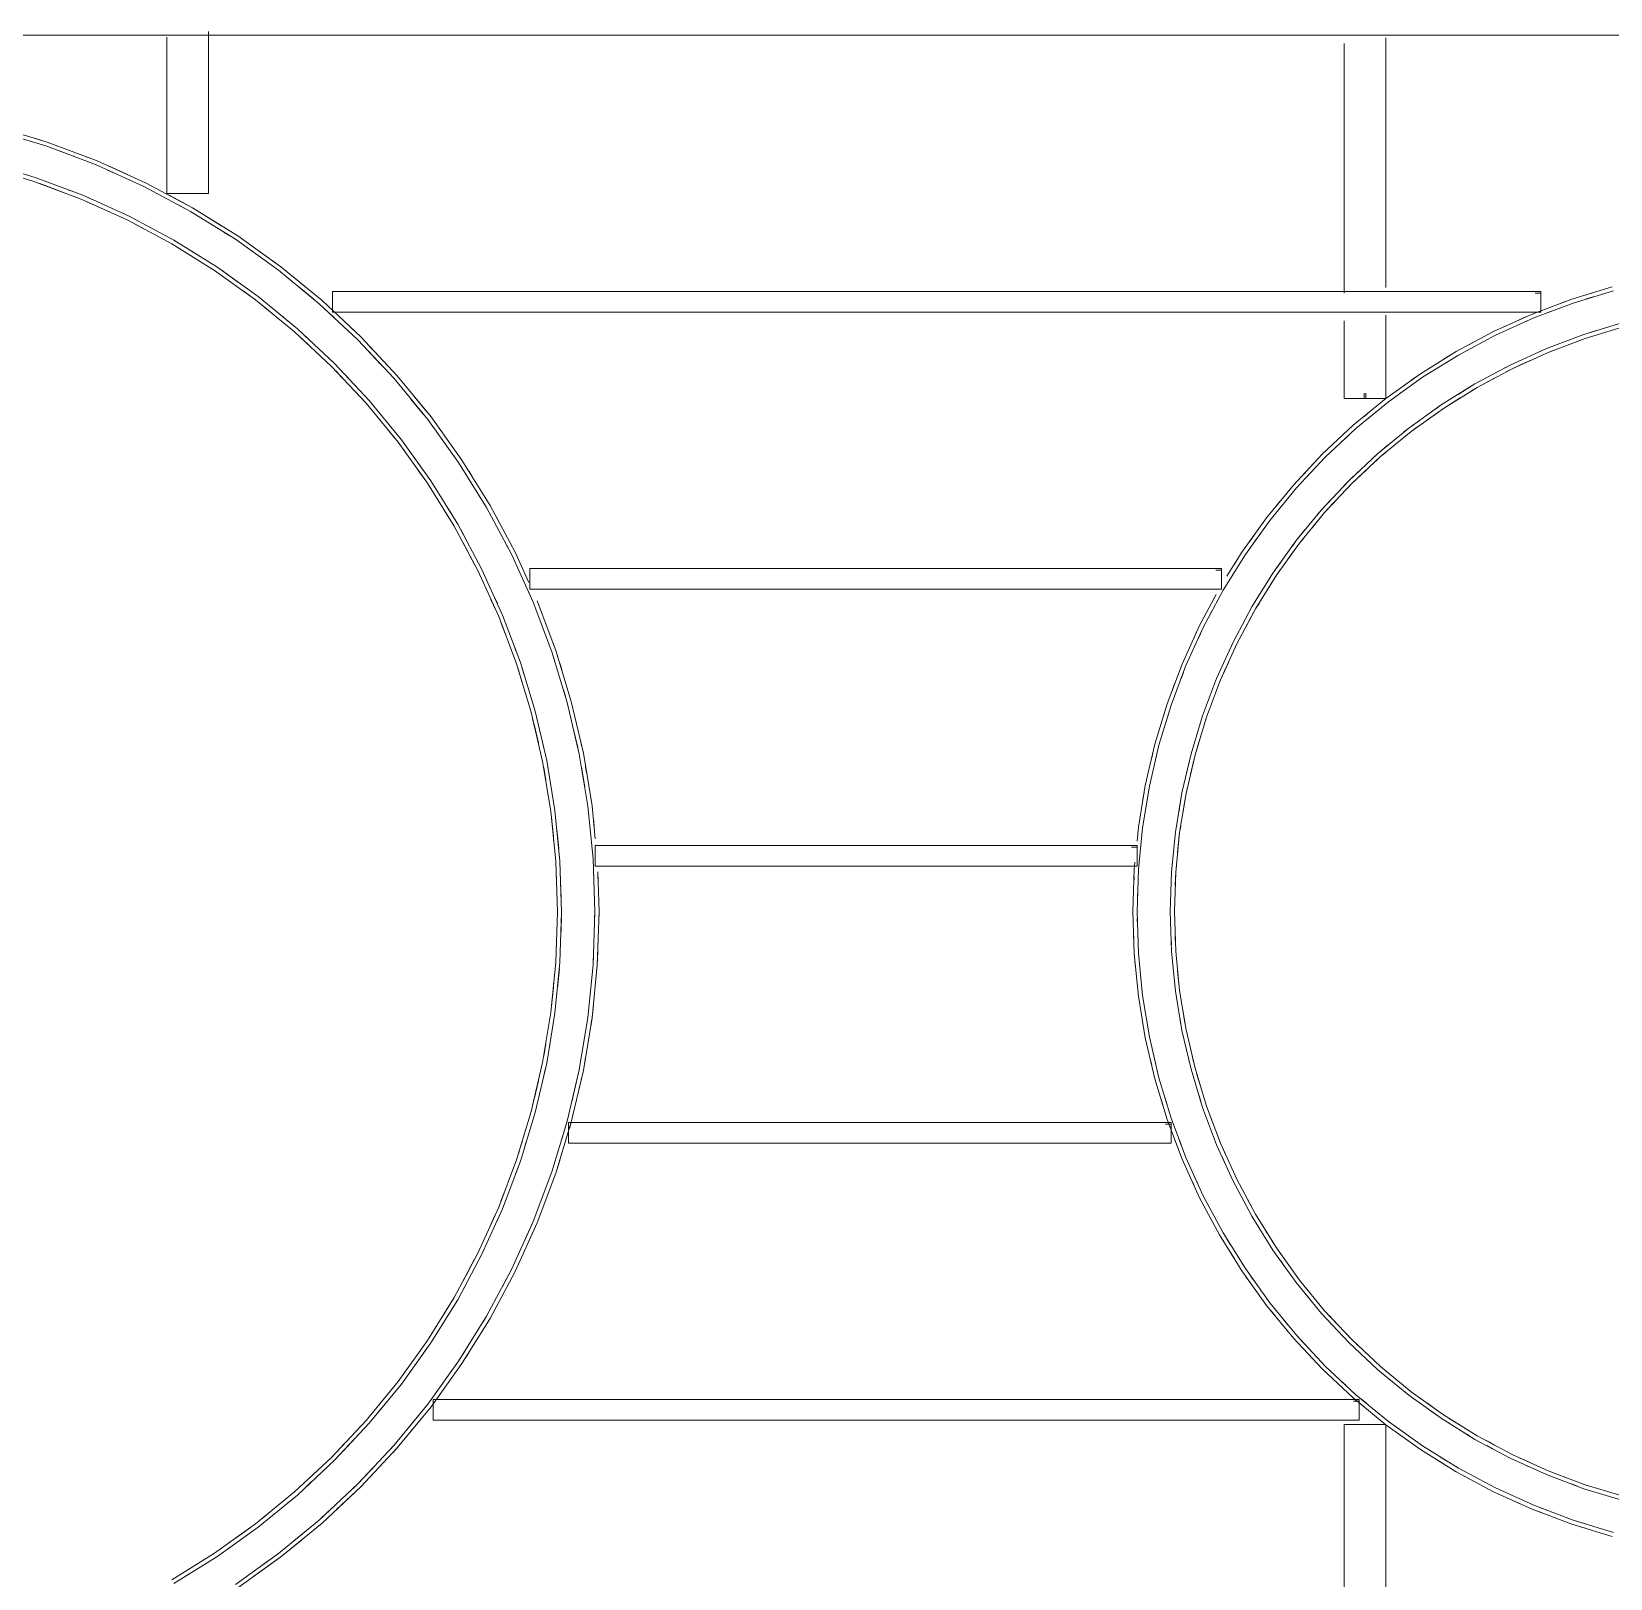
# Model space of a CAD drawing. Header units: metres. Extents: x 10 to 831, y 10 to 584.
# Drawn here: x 457.7 to 571.7, y 373.9 to 485.6 of the extents above; entities that cross this region are included whole.
import ezdxf

# ---------------------------------------------------------------- set-up
doc = ezdxf.new("R2010")
doc.units = ezdxf.units.M
doc.layers.add('VIS', color=8, linetype='Continuous', lineweight=13)

msp = doc.modelspace()

# ---------------------------------------------------------------- linework, layer by layer
at = {"layer": 'VIS'}
for p, q in [((780.256, 485.3), (56.762, 485.3)), ((56.762, 485.3), (780.256, 485.3)), ((780.256, 485.3), (56.762, 485.3)), ((56.762, 485.3), (780.256, 485.3)), ((467.5, 485.1544), (467.5, 473.8598)), ((470.5, 473.8598), (470.5, 485.5578)), ((470.5, 473.8598), (470.5, 485.5578)), ((552.5, 484.7062), (552.5, 466.6746)), ((555.5, 467.0752), (555.5, 485.1068)), ((555.5, 467.0752), (555.5, 485.1068)), ((455.115, 478.41), (458.772, 477.3008)), ((455.1926, 478.6998), (458.8686, 477.5848)), ((457.9496, 477.8636), (458.409, 477.7242)), ((457.9496, 477.8636), (458.409, 477.7242)), ((457.9496, 477.8636), (458.409, 477.7242)), ((470.5, 477.8936), (470.5, 473.8598)), ((470.5, 477.8936), (470.5, 473.8598)), ((458.772, 477.3008), (462.3488, 475.9546)), ((458.8686, 477.5848), (462.4636, 476.2318)), ((459.6662, 476.9642), (461.0074, 476.4594)), ((461.5648, 476.57), (462.0142, 476.4008)), ((461.5648, 476.57), (462.0142, 476.4008)), ((461.5648, 476.57), (462.0142, 476.4008)), ((457.9042, 474.744), (454.4162, 475.802)), ((454.4938, 476.0918), (458.0006, 475.028)), ((462.3488, 475.9546), (465.8296, 474.3774)), ((462.4636, 476.2318), (465.9624, 474.6464)), ((463.219, 475.5602), (463.654, 475.3632)), ((463.3382, 475.8354), (464.6502, 475.241)), ((463.3382, 475.8354), (464.6502, 475.241)), ((463.3382, 475.8354), (464.6502, 475.241)), ((461.3154, 473.46), (457.9042, 474.744)), ((458.0006, 475.028), (461.4302, 473.7372)), ((459.6098, 474.102), (458.3306, 474.5836)), ((458.757, 474.423), (460.0362, 473.9416)), ((458.757, 474.423), (460.0362, 473.9416)), ((460.5728, 474.06), (460.1442, 474.2214)), ((465.8296, 474.3774), (469.2, 472.5758)), ((465.9624, 474.6464), (469.35, 472.8356)), ((464.6354, 471.9558), (461.3154, 473.46)), ((461.4302, 473.7372), (464.7682, 472.2248)), ((462.1454, 473.084), (461.7304, 473.272)), ((462.2648, 473.3592), (461.8476, 473.5482)), ((462.1454, 473.084), (462.5604, 472.896)), ((462.1454, 473.084), (462.5604, 472.896)), ((467.5, 473.8598), (470.5, 473.8598)), ((467.6562, 473.741), (468.9266, 473.062)), ((467.6562, 473.741), (468.9266, 473.062)), ((467.6562, 473.741), (468.9266, 473.062)), ((470.5, 473.8598), (470, 473.8598)), ((470.5, 473.8598), (470, 473.8598)), ((470.5, 473.8598), (470.5, 473.8598)), ((470.5, 473.8598), (470.5, 473.8598)), ((467.85, 470.2376), (464.6354, 471.9558)), ((464.7682, 472.2248), (468, 470.4974)), ((468.3574, 473.0262), (468.7788, 472.801)), ((469.2, 472.5758), (472.4452, 470.5578)), ((469.35, 472.8356), (472.612, 470.8072)), ((470.1656, 472.3286), (471.3888, 471.568)), ((470.1656, 472.3286), (471.3888, 471.568)), ((470.1656, 472.3286), (471.3888, 471.568)), ((465.4392, 471.5262), (465.0374, 471.741)), ((465.4392, 471.5262), (465.841, 471.3114)), ((465.4392, 471.5262), (465.841, 471.3114)), ((471.634, 471.0624), (472.0396, 470.81)), ((472.612, 470.8072), (475.7342, 468.5698)), ((470.9452, 468.3128), (467.85, 470.2376)), ((468, 470.4974), (471.112, 468.5622)), ((469.3976, 469.2752), (468.237, 469.997)), ((469.556, 469.5298), (468.389, 470.2556)), ((468.6238, 469.7564), (469.7846, 469.0346)), ((468.6238, 469.7564), (469.7846, 469.0346)), ((472.4452, 470.5578), (475.5516, 468.3318)), ((471.112, 468.5622), (474.0906, 466.4278)), ((474.9538, 469.1292), (475.344, 468.8496)), ((474.9538, 469.1292), (475.344, 468.8496)), ((474.9538, 469.1292), (475.344, 468.8496)), ((475.7342, 468.5698), (478.7036, 466.133)), ((473.908, 466.1898), (470.9452, 468.3128)), ((472.6012, 467.495), (471.4842, 468.2954)), ((475.5516, 468.3318), (478.5058, 465.9074)), ((476.4766, 467.9606), (477.59, 467.0468)), ((476.4766, 467.9606), (477.59, 467.0468)), ((476.4766, 467.9606), (477.59, 467.0468)), ((473.1672, 466.7206), (472.797, 466.986)), ((473.1672, 466.7206), (473.5376, 466.4552)), ((473.1672, 466.7206), (473.5376, 466.4552)), ((474.0906, 466.4278), (476.9234, 464.103)), ((477.0288, 467.1196), (478.1366, 466.2104)), ((566.685, 466.8), (479.4462, 466.8)), ((479.4462, 466.8), (479.4462, 465.3)), ((479.4462, 466.8), (479.4462, 466.8)), ((566.0686, 465.1652), (568.9288, 466.2416)), ((566.685, 466.8), (566.2848, 466.8)), ((566.685, 466.8), (566.2848, 466.8)), ((566.685, 466.68), (566.2848, 466.68)), ((566.685, 466.8), (566.685, 465.3)), ((566.685, 465.3), (566.685, 466.8)), ((566.685, 466.8), (566.685, 466.8)), ((566.685, 466.8), (566.685, 466.68)), ((566.685, 466.68), (566.685, 466.8)), ((566.685, 466.8), (566.685, 466.8)), ((566.685, 466.8), (566.685, 465.3)), ((566.685, 465.3), (566.685, 466.8)), ((566.685, 466.8), (566.685, 466.8)), ((566.685, 466.68), (566.685, 466.68)), ((568.9288, 466.2416), (571.8532, 467.1288)), ((569.0252, 465.9576), (571.9308, 466.839)), ((569.9036, 466.5374), (570.391, 466.6852)), ((569.9036, 466.5374), (570.391, 466.6852)), ((569.9036, 466.5374), (570.391, 466.6852)), ((569.9938, 466.2514), (570.478, 466.3982)), ((476.7256, 463.8774), (473.908, 466.1898)), ((474.6124, 465.6118), (474.2602, 465.9008)), ((474.6124, 465.6118), (474.9646, 465.3226)), ((474.6124, 465.6118), (474.9646, 465.3226)), ((478.5058, 465.9074), (481.295, 463.295)), ((478.7036, 466.133), (481.5072, 463.5072)), ((479.2032, 465.2544), (479.5518, 464.9278)), ((479.4462, 465.3), (479.4462, 466.05)), ((479.4462, 465.3), (479.4462, 466.05)), ((566.685, 465.3), (479.4462, 465.3)), ((479.4462, 465.3), (566.685, 465.3)), ((479.4462, 465.3), (479.4462, 465.3)), ((566.685, 465.3), (479.4462, 465.3)), ((479.4462, 465.3), (566.685, 465.3)), ((479.4462, 465.3), (479.4462, 465.3)), ((555.5, 459.0612), (555.5, 465.0718)), ((555.5, 459.0612), (555.5, 465.0718)), ((563.2852, 463.904), (566.0686, 465.1652)), ((566.1836, 464.888), (569.0252, 465.9576)), ((566.685, 465.3), (566.685, 465.3)), ((566.685, 465.3), (566.685, 465.3)), ((567.1308, 465.2446), (567.6044, 465.4228)), ((567.9754, 465.8828), (568.4522, 466.0622)), ((567.9754, 465.8828), (568.4522, 466.0622)), ((567.9754, 465.8828), (568.4522, 466.0622)), ((476.2152, 464.6842), (475.861, 464.9748)), ((476.9234, 464.103), (479.598, 461.598)), ((480.8064, 464.1636), (481.1568, 463.8354)), ((480.8064, 464.1636), (481.1568, 463.8354)), ((480.8064, 464.1636), (481.1568, 463.8354)), ((552.5, 464.671), (552.5, 459.0612)), ((563.4178, 463.6348), (566.1836, 464.888)), ((565.1408, 464.7448), (565.6048, 464.955)), ((565.1408, 464.7448), (565.6048, 464.955)), ((565.1408, 464.7448), (565.6048, 464.955)), ((565.2616, 464.4704), (565.7226, 464.6792)), ((569.7966, 463.685), (572.552, 464.5208)), ((572.6296, 464.231), (569.8932, 463.4008)), ((570.715, 463.9636), (570.2558, 463.8242)), ((479.3858, 461.3858), (476.7256, 463.8774)), ((477.3906, 463.2546), (477.058, 463.566)), ((477.592, 463.4768), (477.2576, 463.7898)), ((477.3906, 463.2546), (477.7232, 462.9432)), ((477.3906, 463.2546), (477.7232, 462.9432)), ((481.295, 463.295), (483.9074, 460.5058)), ((481.5072, 463.5072), (484.133, 460.7036)), ((482.1636, 462.8062), (482.4918, 462.4558)), ((482.1636, 462.8062), (482.4918, 462.4558)), ((482.1636, 462.8062), (482.4918, 462.4558)), ((555.5, 463.0682), (555.5, 459.0612)), ((555.5, 463.0682), (555.5, 459.0612)), ((560.59, 462.4634), (563.2852, 463.904)), ((560.74, 462.2036), (563.4178, 463.6348)), ((561.4884, 462.9436), (561.9376, 463.1836)), ((561.4884, 462.9436), (561.9376, 463.1836)), ((561.4884, 462.9436), (561.9376, 463.1836)), ((567.102, 462.6708), (569.7966, 463.685)), ((569.8932, 463.4008), (567.2168, 462.3936)), ((568.8984, 463.3468), (568.4492, 463.1778)), ((569.001, 463.065), (568.555, 462.8972)), ((569.001, 463.065), (569.447, 463.233)), ((569.001, 463.065), (569.447, 463.233)), ((481.9482, 462.5978), (482.9278, 461.5518)), ((557.9948, 460.8496), (560.59, 462.4634)), ((558.1616, 460.6002), (560.74, 462.2036)), ((559.725, 461.9254), (560.1576, 462.1944)), ((559.725, 461.9254), (560.1576, 462.1944)), ((559.725, 461.9254), (560.1576, 462.1944)), ((564.4792, 461.4824), (567.102, 462.6708)), ((567.2168, 462.3936), (564.612, 461.2134)), ((564.612, 461.2134), (565.9144, 461.8034)), ((564.612, 461.2134), (565.9144, 461.8034)), ((567.102, 462.6708), (566.6648, 462.4726)), ((567.2168, 462.3936), (566.7826, 462.1968)), ((567.2168, 462.3936), (567.6628, 462.5614)), ((567.2168, 462.3936), (567.6628, 462.5614)), ((481.8774, 458.7256), (479.3858, 461.3858)), ((479.598, 461.598), (482.103, 458.9234)), ((480.0088, 460.7208), (479.6972, 461.0534)), ((480.8504, 460.2606), (479.9112, 461.2636)), ((480.0088, 460.7208), (480.3202, 460.3882)), ((480.0088, 460.7208), (480.3202, 460.3882)), ((483.9074, 460.5058), (486.3318, 457.5516)), ((484.133, 460.7036), (486.5698, 457.7344)), ((555.5108, 459.0696), (557.9948, 460.8496)), ((555.6934, 458.8316), (558.1616, 460.6002)), ((557.1668, 460.2562), (557.5808, 460.553)), ((557.1668, 460.2562), (557.5808, 460.553)), ((557.1668, 460.2562), (557.5808, 460.553)), ((559.021, 461.1346), (559.4508, 461.4018)), ((561.94, 460.1252), (564.4792, 461.4824)), ((562.7864, 460.5776), (561.94, 460.1252)), ((564.612, 461.2134), (562.09, 459.8654)), ((562.09, 459.8654), (563.351, 460.5394)), ((562.09, 459.8654), (563.351, 460.5394)), ((564.4792, 461.4824), (564.056, 461.2562)), ((564.612, 461.2134), (564.1916, 460.9886)), ((565.4802, 461.6068), (564.612, 461.2134)), ((552.5, 459.0612), (552.5, 459.462)), ((552.5, 459.0612), (552.5, 459.462)), ((553.929, 459.0612), (553.929, 459.462)), ((554.071, 459.0612), (554.071, 459.462)), ((556.5162, 459.4212), (556.9276, 459.7158)), ((559.495, 458.6046), (561.94, 460.1252)), ((562.09, 459.8654), (559.6616, 458.3552)), ((561.94, 460.1252), (560.7174, 459.3648)), ((562.09, 459.8654), (561.6852, 459.6136)), ((562.9306, 460.3146), (562.09, 459.8654)), ((484.1898, 455.908), (481.8774, 458.7256)), ((482.103, 458.9234), (484.4278, 456.0906)), ((482.6842, 458.2152), (482.3936, 458.5692)), ((485.1196, 459.0288), (486.0288, 457.921)), ((485.3514, 459.219), (486.2652, 458.1054)), ((485.3514, 459.219), (486.2652, 458.1054)), ((485.3514, 459.219), (486.2652, 458.1054)), ((555.5, 459.0612), (552.5, 459.0612)), ((552.5, 459.0612), (555.5, 459.0612)), ((552.5, 459.0612), (552.5, 459.0612)), ((555.5, 459.0612), (552.5, 459.0612)), ((552.5, 459.0612), (555.5, 459.0612)), ((552.5, 459.0612), (552.5, 459.0612)), ((553.1486, 457.131), (555.5108, 459.0696)), ((553.3464, 456.9054), (555.6934, 458.8316)), ((554.071, 459.0612), (553.929, 459.0612)), ((553.929, 459.0612), (554.071, 459.0612)), ((553.929, 459.0612), (553.929, 459.0612)), ((554.071, 459.0612), (554.071, 459.0612)), ((555.5, 459.0612), (555.5, 459.0612)), ((555.5, 459.0612), (555.5, 459.0612)), ((557.1544, 456.9276), (559.495, 458.6046)), ((559.6616, 458.3552), (557.3372, 456.6896)), ((559.6616, 458.3552), (558.4994, 457.5224)), ((558.8868, 457.8), (559.6616, 458.3552)), ((558.8868, 457.8), (559.6616, 458.3552)), ((559.495, 458.6046), (559.1048, 458.3252)), ((559.6616, 458.3552), (560.8758, 459.1102)), ((559.6616, 458.3552), (560.8758, 459.1102)), ((560.471, 458.8586), (559.6616, 458.3552)), ((486.3318, 457.5516), (488.5578, 454.4452)), ((486.5698, 457.7344), (488.8072, 454.612)), ((550.9182, 455.0418), (553.1486, 457.131)), ((553.936, 457.7772), (554.3298, 458.1002)), ((553.936, 457.7772), (554.3298, 458.1002)), ((553.936, 457.7772), (554.3298, 458.1002)), ((554.1288, 457.5474), (554.52, 457.8684)), ((557.9346, 457.4866), (557.1544, 456.9276)), ((483.6118, 456.6124), (483.3226, 456.9646)), ((483.6118, 456.6124), (483.9008, 456.2602)), ((483.6118, 456.6124), (483.9008, 456.2602)), ((484.4278, 456.0906), (486.5624, 453.112)), ((551.1302, 454.8298), (553.3464, 456.9054)), ((552.6076, 456.2134), (552.977, 456.5594)), ((554.9288, 455.101), (557.1544, 456.9276)), ((557.3372, 456.6896), (555.1266, 454.8754)), ((557.1544, 456.9276), (556.7836, 456.6232)), ((557.3372, 456.6896), (556.9688, 456.3872)), ((557.3372, 456.6896), (557.7246, 456.9672)), ((557.3372, 456.6896), (557.7246, 456.9672)), ((486.3128, 452.9452), (484.1898, 455.908)), ((486.0286, 453.8566), (485.2282, 454.9736)), ((488.0014, 455.2218), (488.2796, 454.8336)), ((548.829, 452.8114), (550.9182, 455.0418)), ((549.0546, 452.6136), (551.1302, 454.8298)), ((552.8272, 453.1326), (554.9288, 455.101)), ((555.1266, 454.8754), (553.0394, 452.9206)), ((554.9288, 455.101), (554.5786, 454.773)), ((555.1266, 454.8754), (554.7788, 454.5496)), ((555.6706, 455.7098), (554.9288, 455.101)), ((555.1266, 454.8754), (555.495, 455.1778)), ((555.1266, 454.8754), (555.495, 455.1778)), ((485.782, 453.686), (485.5166, 454.0562)), ((485.782, 453.686), (486.0474, 453.3156)), ((485.782, 453.686), (486.0474, 453.3156)), ((488.5578, 454.4452), (490.5758, 451.2)), ((488.8072, 454.612), (490.8356, 451.35)), ((489.3144, 453.7964), (489.568, 453.3888)), ((489.3144, 453.7964), (489.568, 453.3888)), ((489.3144, 453.7964), (489.568, 453.3888)), ((549.5254, 453.555), (549.8736, 453.9266)), ((549.5254, 453.555), (549.8736, 453.9266)), ((549.5254, 453.555), (549.8736, 453.9266)), ((549.7466, 453.3524), (550.0924, 453.7216)), ((553.5278, 453.7888), (552.8272, 453.1326)), ((553.0394, 452.9206), (554.083, 453.898)), ((553.0394, 452.9206), (554.083, 453.898)), ((488.2376, 449.85), (486.3128, 452.9452)), ((486.5624, 453.112), (488.4974, 450)), ((489.0624, 453.634), (489.3146, 453.2284)), ((546.8904, 450.4492), (548.829, 452.8114)), ((547.1284, 450.2666), (549.0546, 452.6136)), ((550.859, 451.0312), (552.8272, 453.1326)), ((553.0394, 452.9206), (551.0846, 450.8334)), ((552.8272, 453.1326), (552.4992, 452.7824)), ((553.0394, 452.9206), (552.7136, 452.5728)), ((553.7352, 453.5722), (553.0394, 452.9206)), ((547.5366, 451.2366), (547.8598, 451.6304)), ((547.5366, 451.2366), (547.8598, 451.6304)), ((547.5366, 451.2366), (547.8598, 451.6304)), ((548.4126, 451.8312), (548.7336, 452.2224)), ((551.5152, 451.7318), (550.859, 451.0312)), ((551.0846, 450.8334), (552.062, 451.877)), ((551.0846, 450.8334), (552.062, 451.877)), ((551.7362, 451.5292), (551.0846, 450.8334)), ((487.7564, 450.6238), (487.5158, 451.0108)), ((487.7564, 450.6238), (487.997, 450.237)), ((487.7564, 450.6238), (487.997, 450.237)), ((488.0136, 450.778), (487.7718, 451.167)), ((490.5758, 451.2), (492.3774, 447.8296)), ((490.8356, 451.35), (492.6464, 447.9624)), ((491.2884, 450.503), (491.5146, 450.0796)), ((491.2884, 450.503), (491.5146, 450.0796)), ((491.2884, 450.503), (491.5146, 450.0796)), ((545.1104, 447.9652), (546.8904, 450.4492)), ((545.3598, 447.7984), (547.1284, 450.2666)), ((549.0324, 448.8056), (550.859, 451.0312)), ((551.0846, 450.8334), (549.2704, 448.6228)), ((551.0846, 450.8334), (550.1776, 449.7282)), ((550.4798, 450.0966), (551.0846, 450.8334)), ((550.4798, 450.0966), (551.0846, 450.8334)), ((550.859, 451.0312), (550.5546, 450.6602)), ((489.9558, 446.6354), (488.2376, 449.85)), ((488.4974, 450), (490.2248, 446.7682)), ((488.9292, 449.192), (488.7134, 449.596)), ((545.7036, 448.7932), (546.0004, 449.2072)), ((545.7036, 448.7932), (546.0004, 449.2072)), ((545.7036, 448.7932), (546.0004, 449.2072)), ((549.6414, 449.5474), (549.0324, 448.8056)), ((489.5262, 447.4392), (488.882, 448.6446)), ((489.0968, 448.2428), (489.741, 447.0372)), ((489.0968, 448.2428), (489.741, 447.0372)), ((491.927, 448.6722), (492.1522, 448.251)), ((492.6464, 447.9624), (493.6372, 445.7756)), ((544.0346, 446.235), (545.1104, 447.9652)), ((545.9494, 448.6212), (546.244, 449.0324)), ((547.3554, 446.465), (549.0324, 448.8056)), ((549.2704, 448.6228), (547.6048, 446.2984)), ((549.2704, 448.6228), (548.4376, 447.4606)), ((548.7152, 447.848), (549.2704, 448.6228)), ((548.7152, 447.848), (549.2704, 448.6228)), ((549.0324, 448.8056), (548.753, 448.4154)), ((549.2704, 448.6228), (549.5728, 448.9914)), ((549.2704, 448.6228), (549.5728, 448.9914)), ((492.3774, 447.8296), (493.9546, 444.3488)), ((543.7564, 445.22), (545.3598, 447.7984)), ((544.5724, 447.1), (544.8414, 447.5326)), ((544.5724, 447.1), (544.8414, 447.5326)), ((544.5724, 447.1), (544.8414, 447.5326)), ((547.9144, 447.2452), (547.3554, 446.465)), ((491.4602, 443.3154), (489.9558, 446.6354)), ((490.2248, 446.7682), (491.7372, 443.4302)), ((543.6294, 446.8), (493.703, 446.8)), ((493.703, 446.8), (493.703, 445.3)), ((493.703, 446.8), (493.703, 446.8)), ((493.703, 445.3), (493.703, 446.05)), ((493.703, 445.3), (493.703, 446.05)), ((543.6294, 446.8), (543.2268, 446.8)), ((543.6294, 446.8), (543.2268, 446.8)), ((543.6294, 446.68), (543.2268, 446.68)), ((543.6294, 446.8), (543.6294, 445.3)), ((543.6294, 445.3), (543.6294, 446.8)), ((543.6294, 446.8), (543.6294, 446.8)), ((543.6294, 446.8), (543.6294, 446.68)), ((543.6294, 446.68), (543.6294, 446.8)), ((543.6294, 446.8), (543.6294, 446.8)), ((543.6294, 446.8), (543.6294, 445.3)), ((543.6294, 445.3), (543.6294, 446.8)), ((543.6294, 446.8), (543.6294, 446.8)), ((543.6294, 446.68), (543.6294, 446.68)), ((544.2908, 446.0794), (544.5582, 446.5092)), ((545.8348, 444.02), (547.3554, 446.465)), ((547.6048, 446.2984), (546.0946, 443.87)), ((547.6048, 446.2984), (546.8498, 445.0842)), ((547.1014, 445.489), (547.6048, 446.2984)), ((547.1014, 445.489), (547.6048, 446.2984)), ((547.3554, 446.465), (547.102, 446.0576)), ((547.6048, 446.2984), (547.8824, 446.6858)), ((547.6048, 446.2984), (547.8824, 446.6858)), ((491.084, 444.1454), (490.896, 444.5604)), ((491.3592, 444.2648), (491.1702, 444.682)), ((493.5602, 445.219), (493.7574, 444.7838)), ((543.6294, 445.3), (493.703, 445.3)), ((493.703, 445.3), (543.6294, 445.3)), ((493.703, 445.3), (493.703, 445.3)), ((543.6294, 445.3), (493.703, 445.3)), ((493.703, 445.3), (543.6294, 445.3)), ((493.703, 445.3), (493.703, 445.3)), ((542.056, 442.6748), (543.2566, 444.9208)), ((542.325, 442.5422), (543.7564, 445.22)), ((543.0164, 444.4716), (543.2566, 444.9208)), ((543.0164, 444.4716), (543.2566, 444.9208)), ((543.0164, 444.4716), (543.2566, 444.9208)), ((543.6294, 445.3), (543.6294, 445.3)), ((543.6294, 445.3), (543.6294, 445.3)), ((546.3416, 444.835), (545.8348, 444.02)), ((491.084, 444.1454), (491.272, 443.7304)), ((491.084, 444.1454), (491.272, 443.7304)), ((491.7372, 443.4302), (493.028, 440.0006)), ((493.9546, 444.3488), (495.3008, 440.772)), ((494.2318, 444.4636), (495.5848, 440.8684)), ((542.8022, 443.4348), (543.0408, 443.881)), ((544.4776, 441.4808), (545.8348, 444.02)), ((546.0946, 443.87), (544.7466, 441.348)), ((545.8348, 444.02), (545.1562, 442.7504)), ((546.0946, 443.87), (545.4206, 442.609)), ((545.6454, 443.0294), (546.0946, 443.87)), ((545.6454, 443.0294), (546.0946, 443.87)), ((546.0946, 443.87), (546.3464, 444.2748)), ((546.0946, 443.87), (546.3464, 444.2748)), ((492.744, 439.9042), (491.4602, 443.3154)), ((491.781, 442.4626), (491.6206, 442.889)), ((491.781, 442.4626), (491.9416, 442.0362)), ((491.781, 442.4626), (491.9416, 442.0362)), ((540.7948, 439.8914), (542.056, 442.6748)), ((541.072, 439.7766), (542.325, 442.5422)), ((492.7054, 440.858), (492.544, 441.2868)), ((494.9642, 441.6662), (495.1324, 441.2192)), ((495.2466, 441.7672), (495.4156, 441.3178)), ((495.2466, 441.7672), (495.4156, 441.3178)), ((495.2466, 441.7672), (495.4156, 441.3178)), ((541.6356, 441.747), (541.8458, 442.211)), ((541.6356, 441.747), (541.8458, 442.211)), ((541.6356, 441.747), (541.8458, 442.211)), ((541.9074, 441.6202), (542.1162, 442.0812)), ((543.2892, 438.858), (544.4776, 441.4808)), ((544.7466, 441.348), (543.5664, 438.7432)), ((544.4776, 441.4808), (544.2796, 441.0436)), ((544.7466, 441.348), (544.55, 440.9138)), ((544.7466, 441.348), (544.9714, 441.7684)), ((544.7466, 441.348), (544.9714, 441.7684)), ((493.028, 440.0006), (494.0918, 436.4938)), ((495.3008, 440.772), (496.41, 437.115)), ((495.5848, 440.8684), (496.6998, 437.1926)), ((543.5664, 438.7432), (544.1566, 440.0456)), ((543.5664, 438.7432), (544.1566, 440.0456)), ((493.802, 436.4162), (492.744, 439.9042)), ((493.0086, 439.0322), (492.8762, 439.4682)), ((493.0086, 439.0322), (493.1408, 438.5962)), ((493.0086, 439.0322), (493.1408, 438.5962)), ((493.294, 439.124), (493.161, 439.5622)), ((495.8636, 439.9496), (496.003, 439.49)), ((495.8636, 439.9496), (496.003, 439.49)), ((495.8636, 439.9496), (496.003, 439.49)), ((539.7184, 437.0312), (540.7948, 439.8914)), ((540.0024, 436.9348), (541.072, 439.7766)), ((540.7154, 438.8292), (540.8938, 439.3028)), ((542.275, 436.1634), (543.2892, 438.858)), ((543.2892, 438.858), (542.7822, 437.5108)), ((543.6854, 439.7322), (543.2892, 438.858)), ((543.9598, 439.6116), (543.5664, 438.7432)), ((496.1328, 438.0292), (496.2714, 437.5722)), ((540.0772, 437.9846), (540.2566, 438.4612)), ((540.0772, 437.9846), (540.2566, 438.4612)), ((540.0772, 437.9846), (540.2566, 438.4612)), ((543.5664, 438.7432), (542.5592, 436.067)), ((543.5664, 438.7432), (543.0628, 437.405)), ((543.2306, 437.8512), (543.5664, 438.7432)), ((543.2306, 437.8512), (543.5664, 438.7432)), ((496.41, 437.115), (497.2778, 433.3932)), ((496.6998, 437.1926), (497.572, 433.4518)), ((538.8312, 434.1068), (539.7184, 437.0312)), ((539.121, 434.0292), (540.0024, 436.9348)), ((494.6298, 432.8666), (493.802, 436.4162)), ((494.2158, 434.6414), (493.9056, 435.9726)), ((494.009, 435.5288), (494.3194, 434.1976)), ((494.009, 435.5288), (494.3194, 434.1976)), ((494.0918, 436.4938), (494.924, 432.925)), ((539.4226, 436.0564), (539.5704, 436.5438)), ((539.4226, 436.0564), (539.5704, 436.5438)), ((539.4226, 436.0564), (539.5704, 436.5438)), ((539.7086, 435.9662), (539.8556, 436.4506)), ((541.4392, 433.408), (542.275, 436.1634)), ((542.5592, 436.067), (541.729, 433.3304)), ((542.275, 436.1634), (541.8572, 434.7856)), ((542.5592, 436.067), (542.4208, 435.6108)), ((542.5592, 436.067), (542.727, 436.513)), ((542.5592, 436.067), (542.727, 436.513)), ((496.844, 435.2542), (497.1694, 433.8584)), ((497.354, 434.387), (497.463, 433.9194)), ((497.354, 434.387), (497.463, 433.9194)), ((497.354, 434.387), (497.463, 433.9194)), ((541.729, 433.3304), (542.1442, 434.6986)), ((541.729, 433.3304), (542.1442, 434.6986)), ((494.716, 433.8172), (494.612, 434.2634)), ((497.2778, 433.3932), (497.9004, 429.6228)), ((497.572, 433.4518), (498.1978, 429.6618)), ((538.1374, 431.1308), (538.8312, 434.1068)), ((538.4316, 431.0722), (539.121, 434.0292)), ((538.6, 433.1148), (538.7156, 433.6108)), ((538.6, 433.1148), (538.7156, 433.6108)), ((538.6, 433.1148), (538.7156, 433.6108)), ((538.8912, 433.0436), (539.0062, 433.5364)), ((540.7854, 430.604), (541.4392, 433.408)), ((541.729, 433.3304), (541.0796, 430.5454)), ((541.4392, 433.408), (541.1124, 432.006)), ((541.729, 433.3304), (541.4044, 431.938)), ((541.5126, 432.402), (541.729, 433.3304)), ((541.5126, 432.402), (541.729, 433.3304)), ((542.0058, 434.2426), (541.729, 433.3304)), ((495.2234, 429.2704), (494.6298, 432.8666)), ((494.7782, 431.9674), (494.704, 432.417)), ((494.924, 432.925), (495.521, 429.3094)), ((495.2224, 431.1172), (494.9986, 432.4732)), ((497.4336, 432.4506), (497.667, 431.0366)), ((497.7286, 432.5044), (497.8068, 432.0306)), ((497.7286, 432.5044), (497.8068, 432.0306)), ((497.7286, 432.5044), (497.8068, 432.0306)), ((494.7782, 431.9674), (494.8524, 431.518)), ((494.7782, 431.9674), (494.8524, 431.518)), ((537.6396, 428.1156), (538.1374, 431.1308)), ((537.937, 428.0764), (538.4316, 431.0722)), ((541.0796, 430.5454), (541.1878, 431.0096)), ((541.0796, 430.5454), (541.1878, 431.0096)), ((537.9714, 430.1256), (538.0544, 430.6282)), ((537.9714, 430.1256), (538.0544, 430.6282)), ((537.9714, 430.1256), (538.0544, 430.6282)), ((540.3164, 427.7632), (540.7854, 430.604)), ((540.7854, 430.604), (540.551, 429.1836)), ((541.0796, 430.5454), (540.6138, 427.724)), ((541.0796, 430.5454), (540.8468, 429.1348)), ((540.9244, 429.605), (541.0796, 430.5454)), ((540.9244, 429.605), (541.0796, 430.5454)), ((495.5808, 425.643), (495.2234, 429.2704)), ((495.402, 427.4566), (495.2682, 428.8168)), ((495.521, 429.3094), (495.88, 425.6626)), ((497.9004, 429.6228), (498.275, 425.8196)), ((497.994, 428.672), (498.0408, 428.1966)), ((498.1978, 429.6618), (498.4332, 427.2726)), ((498.292, 428.7062), (498.339, 428.2284)), ((498.292, 428.7062), (498.339, 428.2284)), ((498.292, 428.7062), (498.339, 428.2284)), ((495.3128, 428.3634), (495.4468, 427.0032)), ((495.3128, 428.3634), (495.4468, 427.0032)), ((495.7902, 426.5742), (495.6556, 427.9418)), ((537.5398, 427.1018), (537.6396, 428.1156)), ((537.6394, 425.0548), (537.937, 428.0764)), ((537.8378, 427.0692), (537.8874, 427.5728)), ((540.0342, 424.8978), (540.3164, 427.7632)), ((540.3164, 427.7632), (540.2694, 427.2856)), ((540.6138, 427.724), (540.3336, 424.8782)), ((540.6138, 427.724), (540.4738, 426.301)), ((540.5204, 426.7754), (540.6138, 427.724)), ((540.5204, 426.7754), (540.6138, 427.724)), ((540.6138, 427.724), (540.6914, 428.1942)), ((540.6138, 427.724), (540.6914, 428.1942)), ((537.5488, 426.8), (498.4124, 426.8)), ((498.4124, 426.8), (498.4124, 425.3)), ((498.4124, 426.8), (498.4124, 426.8)), ((537.5488, 426.8), (537.1412, 426.8)), ((537.5488, 426.8), (537.1412, 426.8)), ((537.5488, 426.68), (537.1412, 426.68)), ((537.5488, 426.8), (537.5488, 425.3)), ((537.5488, 425.3), (537.5488, 426.8)), ((537.5488, 426.8), (537.5488, 426.8)), ((537.5488, 426.8), (537.5488, 426.68)), ((537.5488, 426.68), (537.5488, 426.8)), ((537.5488, 426.8), (537.5488, 426.8)), ((537.5488, 426.8), (537.5488, 425.3)), ((537.5488, 425.3), (537.5488, 426.8)), ((537.5488, 426.8), (537.5488, 426.8)), ((537.5488, 426.68), (537.5488, 426.68)), ((495.7, 422), (495.5808, 425.643)), ((495.6106, 424.7322), (495.5956, 425.1876)), ((495.88, 425.6626), (496, 422)), ((498.275, 425.8196), (498.4, 422)), ((498.4124, 425.3), (498.4124, 426.05)), ((498.4124, 425.3), (498.4124, 426.05)), ((537.5488, 425.3), (498.4124, 425.3)), ((498.4124, 425.3), (537.5488, 425.3)), ((498.4124, 425.3), (498.4124, 425.3)), ((537.5488, 425.3), (498.4124, 425.3)), ((498.4124, 425.3), (537.5488, 425.3)), ((498.4124, 425.3), (498.4124, 425.3)), ((537.34, 425.0744), (537.39, 425.5812)), ((537.5488, 425.3), (537.5488, 425.3)), ((537.5488, 425.3), (537.5488, 425.3)), ((540.1282, 425.8528), (540.0342, 424.8978)), ((540.3336, 424.8782), (540.3802, 425.3524)), ((540.3336, 424.8782), (540.3802, 425.3524)), ((495.6106, 424.7322), (495.6254, 424.2768)), ((495.6106, 424.7322), (495.6254, 424.2768)), ((495.97, 422.9156), (495.925, 424.2892)), ((498.3062, 424.8646), (498.3218, 424.3872)), ((498.6058, 424.8794), (498.7, 422)), ((498.6058, 424.8794), (498.6214, 424.3994)), ((498.6058, 424.8794), (498.6214, 424.3994)), ((498.6058, 424.8794), (498.6214, 424.3994)), ((537.24, 422.02), (537.34, 425.0744)), ((537.3066, 424.0562), (537.3234, 424.5652)), ((537.3066, 424.0562), (537.3234, 424.5652)), ((537.3066, 424.0562), (537.3234, 424.5652)), ((537.54, 422.02), (537.6394, 425.0548)), ((539.94, 422.02), (540.0342, 424.8978)), ((540.0342, 424.8978), (539.987, 423.4588)), ((540.3336, 424.8782), (540.24, 422.02)), ((540.3336, 424.8782), (540.2868, 423.449)), ((540.3024, 423.9254), (540.3336, 424.8782)), ((540.3024, 423.9254), (540.3336, 424.8782)), ((537.5732, 423.0316), (537.5896, 423.5374)), ((495.5808, 418.357), (495.7, 422)), ((496, 422), (495.88, 418.3374)), ((498.4, 422), (498.275, 418.1804)), ((498.4, 422), (498.3844, 421.5226)), ((498.7, 422), (498.5744, 418.1608)), ((498.7, 422), (498.6842, 421.5202)), ((498.7, 422), (498.6842, 421.5202)), ((498.7, 422), (498.6842, 421.5202)), ((537.34, 418.9656), (537.24, 422.02)), ((537.6394, 418.9852), (537.54, 422.02)), ((540.0342, 419.1422), (539.94, 422.02)), ((540.24, 422.02), (540.3336, 419.1618)), ((495.94, 420.1688), (495.985, 421.5422)), ((537.5732, 421.0084), (537.5566, 421.5142)), ((495.6106, 419.2678), (495.6254, 419.7232)), ((537.3066, 419.9838), (537.29, 420.4928)), ((537.3066, 419.9838), (537.29, 420.4928)), ((537.3066, 419.9838), (537.29, 420.4928)), ((540.0028, 420.1016), (540.0184, 419.6218)), ((540.3024, 420.1146), (540.2868, 420.591)), ((540.3024, 420.1146), (540.2868, 420.591)), ((540.3024, 420.1146), (540.318, 419.6382)), ((495.2234, 414.7296), (495.5808, 418.357)), ((495.88, 418.3374), (495.521, 414.6906)), ((495.6106, 419.2678), (495.5956, 418.8124)), ((495.6106, 419.2678), (495.5956, 418.8124)), ((498.3062, 419.1354), (498.275, 418.1804)), ((498.6058, 419.1206), (498.5744, 418.1608)), ((498.6058, 419.1206), (498.5744, 418.1608)), ((498.6058, 419.1206), (498.5744, 418.1608)), ((537.6396, 415.9244), (537.34, 418.9656)), ((537.4398, 417.952), (537.39, 418.4588)), ((537.4398, 417.952), (537.39, 418.4588)), ((537.4398, 417.952), (537.39, 418.4588)), ((537.937, 415.9636), (537.6394, 418.9852)), ((540.3164, 416.2768), (540.0342, 419.1422)), ((540.3336, 419.1618), (540.6138, 416.316)), ((495.7004, 416.514), (495.8352, 417.8816)), ((498.275, 418.1804), (497.9004, 414.3772)), ((498.5744, 418.1608), (498.1978, 414.3382)), ((498.275, 418.1804), (498.2282, 417.705)), ((498.5744, 418.1608), (498.5272, 417.683)), ((498.5744, 418.1608), (498.5272, 417.683)), ((498.5744, 418.1608), (498.5272, 417.683)), ((537.8378, 416.9708), (537.7882, 417.4744)), ((540.1282, 418.1872), (540.1754, 417.7096)), ((540.5204, 417.2646), (540.4738, 417.739)), ((540.5204, 417.2646), (540.4738, 417.739)), ((540.5204, 417.2646), (540.5672, 416.7904)), ((495.402, 416.5434), (495.2682, 415.1832)), ((495.402, 416.5434), (495.2682, 415.1832)), ((495.3128, 415.6366), (495.4468, 416.9968)), ((540.7854, 413.436), (540.3164, 416.2768)), ((540.6138, 416.316), (541.0796, 413.4946)), ((497.994, 415.328), (497.9004, 414.3772)), ((498.292, 415.2938), (498.1978, 414.3382)), ((498.292, 415.2938), (498.1978, 414.3382)), ((498.292, 415.2938), (498.1978, 414.3382)), ((538.1374, 412.9092), (537.6396, 415.9244)), ((538.4316, 412.9678), (537.937, 415.9636)), ((540.9244, 414.435), (540.8468, 414.9052)), ((540.9244, 414.435), (540.8468, 414.9052)), ((494.6298, 411.1334), (495.2234, 414.7296)), ((495.521, 414.6906), (494.924, 411.075)), ((497.9004, 414.3772), (497.2778, 410.6068)), ((498.1978, 414.3382), (497.572, 410.5482)), ((497.9004, 414.3772), (497.8226, 413.906)), ((498.1978, 414.3382), (498.1196, 413.8644)), ((498.1978, 414.3382), (498.1196, 413.8644)), ((498.1978, 414.3382), (498.1196, 413.8644)), ((537.9714, 413.9144), (537.8884, 414.4168)), ((537.9714, 413.9144), (537.8884, 414.4168)), ((537.9714, 413.9144), (537.8884, 414.4168)), ((540.6292, 414.383), (540.7072, 413.9094)), ((540.9244, 414.435), (541.002, 413.9648)), ((495.0732, 411.9788), (495.297, 413.3346)), ((538.8312, 409.9332), (538.1374, 412.9092)), ((539.121, 410.0108), (538.4316, 412.9678)), ((541.4392, 410.632), (540.7854, 413.436)), ((541.0796, 413.4946), (541.729, 410.7096)), ((494.7782, 412.0326), (494.704, 411.583)), ((494.7782, 412.0326), (494.704, 411.583)), ((494.7782, 412.0326), (494.8524, 412.482)), ((497.5892, 412.492), (497.2778, 410.6068)), ((497.7286, 411.4956), (497.572, 410.5482)), ((497.7286, 411.4956), (497.572, 410.5482)), ((497.7286, 411.4956), (497.572, 410.5482)), ((538.8912, 410.9964), (538.7764, 411.4894)), ((541.2214, 411.5666), (541.3302, 411.0994)), ((541.5126, 411.638), (541.4044, 412.102)), ((541.5126, 411.638), (541.4044, 412.102)), ((541.5126, 411.638), (541.6208, 411.1738)), ((493.802, 407.5838), (494.6298, 411.1334)), ((494.924, 411.075), (494.0918, 407.5062)), ((494.716, 410.1828), (494.82, 410.6288)), ((497.2778, 410.6068), (496.41, 406.885)), ((497.572, 410.5482), (496.6998, 406.8074)), ((497.2778, 410.6068), (496.7354, 408.2806)), ((497.572, 410.5482), (497.245, 409.1454)), ((497.572, 410.5482), (497.245, 409.1454)), ((497.572, 410.5482), (497.245, 409.1454)), ((538.6, 410.9252), (538.4842, 411.4212)), ((538.6, 410.9252), (538.4842, 411.4212)), ((538.6, 410.9252), (538.4842, 411.4212)), ((542.275, 407.8766), (541.4392, 410.632)), ((541.729, 410.7096), (542.5592, 407.973)), ((494.2158, 409.3586), (493.9056, 408.0274)), ((494.2158, 409.3586), (493.9056, 408.0274)), ((494.009, 408.4712), (494.3194, 409.8024)), ((539.7184, 407.0088), (538.8312, 409.9332)), ((540.0024, 407.1052), (539.121, 410.0108)), ((542.0058, 409.7974), (541.8674, 410.2536)), ((542.0058, 409.7974), (541.8674, 410.2536)), ((542.0058, 409.7974), (542.1442, 409.3414)), ((539.4226, 407.9836), (539.2748, 408.471)), ((539.4226, 407.9836), (539.2748, 408.471)), ((539.4226, 407.9836), (539.2748, 408.471)), ((539.7086, 408.0738), (539.5618, 408.558)), ((541.9964, 408.7952), (542.1358, 408.3358)), ((492.744, 404.0958), (493.802, 407.5838)), ((494.0918, 407.5062), (493.028, 403.9994)), ((540.7948, 404.1486), (539.7184, 407.0088)), ((541.072, 404.2634), (540.0024, 407.1052)), ((543.2892, 405.182), (542.275, 407.8766)), ((542.5592, 407.973), (543.5664, 405.2968)), ((542.895, 407.081), (542.727, 407.527)), ((542.895, 407.081), (542.727, 407.527)), ((542.895, 407.081), (543.0628, 406.635)), ((496.41, 406.885), (495.3008, 403.228)), ((496.6998, 406.8074), (495.5848, 403.1316)), ((496.41, 406.885), (495.994, 405.5136)), ((540.0014, 406.8), (496.4908, 406.8)), ((496.4908, 406.8), (496.4908, 405.3)), ((496.4908, 406.8), (496.4908, 406.8)), ((496.4908, 405.3), (496.4908, 406.05)), ((496.4908, 405.3), (496.4908, 406.05)), ((496.6998, 406.8074), (496.5604, 406.3478)), ((496.6998, 406.8074), (496.5604, 406.3478)), ((496.6998, 406.8074), (496.5604, 406.3478)), ((540.0014, 406.8), (539.5986, 406.8)), ((540.0014, 406.8), (539.5986, 406.8)), ((540.0014, 406.68), (539.5986, 406.68)), ((540.0772, 406.0554), (539.8978, 406.532)), ((540.0772, 406.0554), (539.8978, 406.532)), ((540.0772, 406.0554), (539.8978, 406.532)), ((540.0014, 406.8), (540.0014, 405.3)), ((540.0014, 405.3), (540.0014, 406.8)), ((540.0014, 406.8), (540.0014, 406.8)), ((540.0014, 406.8), (540.0014, 406.68)), ((540.0014, 406.68), (540.0014, 406.8)), ((540.0014, 406.8), (540.0014, 406.8)), ((540.0014, 406.8), (540.0014, 405.3)), ((540.0014, 405.3), (540.0014, 406.8)), ((540.0014, 406.8), (540.0014, 406.8)), ((540.0014, 406.68), (540.0014, 406.68)), ((542.9512, 406.0802), (543.1202, 405.631)), ((493.0086, 404.9678), (492.8762, 404.5318)), ((493.0086, 404.9678), (492.8762, 404.5318)), ((493.0086, 404.9678), (493.1408, 405.4038)), ((493.294, 404.876), (493.427, 405.3144)), ((540.0014, 405.3), (496.4908, 405.3)), ((496.4908, 405.3), (540.0014, 405.3)), ((496.4908, 405.3), (496.4908, 405.3)), ((540.0014, 405.3), (496.4908, 405.3)), ((496.4908, 405.3), (540.0014, 405.3)), ((496.4908, 405.3), (496.4908, 405.3)), ((540.0014, 405.3), (540.0014, 405.3)), ((540.0014, 405.3), (540.0014, 405.3)), ((540.7154, 405.2108), (540.5372, 405.6844)), ((544.4776, 402.5594), (543.2892, 405.182)), ((543.5664, 405.2968), (544.7466, 402.692)), ((543.9598, 404.4284), (543.7632, 404.8626)), ((543.9598, 404.4284), (543.7632, 404.8626)), ((491.4602, 400.6846), (492.744, 404.0958)), ((493.028, 403.9994), (491.7372, 400.5698)), ((492.7054, 403.142), (492.8668, 403.5706)), ((495.8636, 404.0504), (495.5848, 403.1316)), ((495.8636, 404.0504), (495.5848, 403.1316)), ((495.8636, 404.0504), (495.5848, 403.1316)), ((542.056, 401.3652), (540.7948, 404.1486)), ((542.325, 401.4978), (541.072, 404.2634)), ((543.6854, 404.3078), (543.8834, 403.8706)), ((543.9598, 404.4284), (544.1566, 403.9944)), ((495.3008, 403.228), (493.9546, 399.6512)), ((495.5848, 403.1316), (494.2318, 399.5364)), ((495.3008, 403.228), (494.796, 401.8866)), ((495.5848, 403.1316), (495.0774, 401.7834)), ((495.5848, 403.1316), (495.0774, 401.7834)), ((495.5848, 403.1316), (495.0774, 401.7834)), ((541.6356, 402.293), (541.4254, 402.757)), ((541.6356, 402.293), (541.4254, 402.757)), ((541.6356, 402.293), (541.4254, 402.757)), ((541.9074, 402.4198), (541.6986, 402.8806)), ((545.8348, 400.02), (544.4776, 402.5594)), ((544.7466, 402.692), (546.0946, 400.17)), ((491.781, 401.5374), (491.6206, 401.111)), ((491.781, 401.5374), (491.6206, 401.111)), ((491.781, 401.5374), (491.9416, 401.9638)), ((543.4966, 398.67), (542.056, 401.3652)), ((543.7564, 398.82), (542.325, 401.4978)), ((545.6454, 401.0106), (545.4206, 401.431)), ((545.6454, 401.0106), (545.4206, 401.431)), ((489.9558, 397.3646), (491.4602, 400.6846)), ((491.7372, 400.5698), (490.2248, 397.2318)), ((491.084, 399.8546), (491.272, 400.2696)), ((491.3592, 399.7352), (491.5482, 400.1524)), ((542.8022, 400.6052), (542.5636, 401.0516)), ((545.6454, 401.0106), (545.87, 400.5904)), ((546.0946, 400.17), (547.6048, 397.7416)), ((491.084, 399.8546), (490.896, 399.4396)), ((491.084, 399.8546), (490.896, 399.4396)), ((493.9546, 399.6512), (492.3774, 396.1704)), ((494.2318, 399.5364), (492.6464, 396.0376)), ((493.9546, 399.6512), (493.3632, 398.346)), ((494.2318, 399.5364), (493.6372, 398.2244)), ((494.2318, 399.5364), (493.6372, 398.2244)), ((494.2318, 399.5364), (493.6372, 398.2244)), ((543.0164, 399.5684), (542.7764, 400.0176)), ((543.0164, 399.5684), (542.7764, 400.0176)), ((543.0164, 399.5684), (542.7764, 400.0176)), ((547.3554, 397.575), (545.8348, 400.02)), ((547.1014, 398.551), (546.8498, 398.9558)), ((547.1014, 398.551), (546.8498, 398.9558)), ((545.1104, 396.0748), (543.4966, 398.67)), ((545.3598, 396.2416), (543.7564, 398.82)), ((544.2908, 397.9606), (544.0236, 398.3902)), ((547.1014, 398.551), (547.353, 398.1464)), ((488.2376, 394.15), (489.9558, 397.3646)), ((490.2248, 397.2318), (488.4974, 394)), ((489.0968, 395.7572), (489.741, 396.9628)), ((544.5724, 396.94), (544.3034, 397.3724)), ((544.5724, 396.94), (544.3034, 397.3724)), ((544.5724, 396.94), (544.3034, 397.3724)), ((549.0324, 395.2346), (547.3554, 397.575)), ((547.6048, 397.7416), (549.2704, 395.4172)), ((548.16, 396.9668), (547.8824, 397.3542)), ((548.16, 396.9668), (547.8824, 397.3542)), ((547.9144, 396.7948), (548.194, 396.4048)), ((548.16, 396.9668), (548.4376, 396.5794)), ((489.5262, 396.5608), (488.882, 395.3554)), ((489.5262, 396.5608), (488.882, 395.3554)), ((492.3774, 396.1704), (490.5758, 392.8)), ((492.6464, 396.0376), (490.8356, 392.65)), ((492.3774, 396.1704), (491.7018, 394.9064)), ((492.6464, 396.0376), (492.42, 395.6142)), ((492.6464, 396.0376), (492.42, 395.6142)), ((492.6464, 396.0376), (492.42, 395.6142)), ((546.8904, 393.5908), (545.1104, 396.0748)), ((547.1284, 393.7734), (545.3598, 396.2416)), ((545.7036, 395.2468), (545.407, 395.6608)), ((545.7036, 395.2468), (545.407, 395.6608)), ((545.7036, 395.2468), (545.407, 395.6608)), ((545.9494, 395.4188), (545.6546, 395.8302)), ((488.9292, 394.808), (489.1452, 395.212)), ((550.859, 393.0088), (549.0324, 395.2346)), ((549.2704, 395.4172), (551.0846, 393.2066)), ((549.6414, 394.4926), (549.9458, 394.1216)), ((486.3128, 391.0548), (488.2376, 394.15)), ((488.4974, 394), (486.5624, 390.888)), ((487.7564, 393.3762), (487.5158, 392.9892)), ((487.7564, 393.3762), (487.5158, 392.9892)), ((487.7564, 393.3762), (487.997, 393.763)), ((488.0136, 393.222), (488.2556, 393.611)), ((491.2884, 393.497), (490.8356, 392.65)), ((491.2884, 393.497), (490.8356, 392.65)), ((491.2884, 393.497), (490.8356, 392.65)), ((548.829, 391.2286), (546.8904, 393.5908)), ((549.0546, 391.4264), (547.1284, 393.7734)), ((490.5758, 392.8), (488.5578, 389.5548)), ((490.8356, 392.65), (488.8072, 389.388)), ((490.5758, 392.8), (490.3236, 392.3944)), ((490.8356, 392.65), (490.5822, 392.2422)), ((490.8356, 392.65), (490.5822, 392.2422)), ((490.8356, 392.65), (490.5822, 392.2422)), ((547.5366, 392.8034), (547.2136, 393.1972)), ((547.5366, 392.8034), (547.2136, 393.1972)), ((547.5366, 392.8034), (547.2136, 393.1972)), ((548.4126, 392.2088), (548.0916, 392.6)), ((552.8272, 390.9072), (550.859, 393.0088)), ((551.0846, 393.2066), (553.0394, 391.1194)), ((551.7362, 392.5108), (551.4104, 392.8588)), ((551.7362, 392.5108), (551.4104, 392.8588)), ((551.5152, 392.3082), (551.8432, 391.958)), ((551.7362, 392.5108), (552.062, 392.163)), ((484.1898, 388.092), (486.3128, 391.0548)), ((550.9182, 388.9982), (548.829, 391.2286)), ((551.1302, 389.2102), (549.0546, 391.4264)), ((549.7466, 390.6876), (549.4006, 391.057)), ((553.0394, 391.1194), (555.1266, 389.1646)), ((486.5624, 390.888), (484.4278, 387.9094)), ((485.495, 389.3988), (486.2956, 390.5158)), ((485.782, 390.314), (485.5166, 389.9438)), ((485.782, 390.314), (485.5166, 389.9438)), ((485.782, 390.314), (486.0474, 390.6844)), ((489.0624, 390.366), (488.5578, 389.5548)), ((489.3144, 390.2036), (488.8072, 389.388)), ((489.3144, 390.2036), (488.8072, 389.388)), ((489.3144, 390.2036), (488.8072, 389.388)), ((549.5254, 390.485), (549.1772, 390.8568)), ((549.5254, 390.485), (549.1772, 390.8568)), ((549.5254, 390.485), (549.1772, 390.8568)), ((554.9288, 388.939), (552.8272, 390.9072)), ((553.7352, 390.4678), (553.3872, 390.7936)), ((553.7352, 390.4678), (553.3872, 390.7936)), ((553.5278, 390.2512), (553.878, 389.9232)), ((553.7352, 390.4678), (554.083, 390.142)), ((488.5578, 389.5548), (486.3318, 386.4484)), ((488.8072, 389.388), (486.5698, 386.2656)), ((488.5578, 389.5548), (487.723, 388.3898)), ((488.8072, 389.388), (488.5276, 388.9978)), ((488.8072, 389.388), (488.5276, 388.9978)), ((488.8072, 389.388), (488.5276, 388.9978)), ((553.1486, 386.909), (550.9182, 388.9982)), ((553.3464, 387.1346), (551.1302, 389.2102)), ((557.1544, 387.1124), (554.9288, 388.939)), ((555.1266, 389.1646), (557.3372, 387.3504)), ((481.8774, 385.2744), (484.1898, 388.092)), ((484.4278, 387.9094), (482.103, 385.0766)), ((483.6118, 387.3876), (483.9008, 387.7398)), ((552.6076, 387.8266), (552.2384, 388.1724)), ((555.6706, 388.3302), (556.0416, 388.0258)), ((483.6118, 387.3876), (483.3226, 387.0354)), ((483.6118, 387.3876), (483.3226, 387.0354)), ((486.3318, 386.4484), (483.9074, 383.4942)), ((486.3318, 386.4484), (484.8166, 384.602)), ((553.5788, 386.8), (486.7248, 386.8)), ((486.7248, 386.8), (486.7248, 385.3)), ((486.7248, 386.8), (486.7248, 386.8)), ((555.5108, 384.9704), (553.1486, 386.909)), ((553.5788, 386.8), (553.1762, 386.8)), ((553.5788, 386.8), (553.1762, 386.8)), ((553.5788, 386.68), (553.1762, 386.68)), ((555.6934, 385.2084), (553.3464, 387.1346)), ((553.936, 386.2628), (553.5422, 386.586)), ((553.936, 386.2628), (553.5422, 386.586)), ((553.936, 386.2628), (553.5422, 386.586)), ((553.5788, 386.8), (553.5788, 385.3)), ((553.5788, 385.3), (553.5788, 386.8)), ((553.5788, 386.8), (553.5788, 386.8)), ((553.5788, 386.8), (553.5788, 386.68)), ((553.5788, 386.68), (553.5788, 386.8)), ((553.5788, 386.8), (553.5788, 386.8)), ((553.5788, 386.8), (553.5788, 385.3)), ((553.5788, 385.3), (553.5788, 386.8)), ((553.5788, 386.8), (553.5788, 386.8)), ((553.5788, 386.68), (553.5788, 386.68)), ((554.1288, 386.4926), (553.7376, 386.8136)), ((559.495, 385.4354), (557.1544, 387.1124)), ((557.3372, 387.3504), (559.6616, 385.6848)), ((558.8868, 386.24), (558.4994, 386.5176)), ((558.8868, 386.24), (558.4994, 386.5176)), ((479.3858, 382.6142), (481.8774, 385.2744)), ((482.6842, 385.7848), (482.9748, 386.1388)), ((486.5698, 386.2656), (484.133, 383.2964)), ((486.5698, 386.2656), (485.0468, 384.4098)), ((486.5698, 386.2656), (485.0468, 384.4098)), ((486.5698, 386.2656), (485.0468, 384.4098)), ((486.7248, 385.3), (486.7248, 386.05)), ((486.7248, 385.3), (486.7248, 386.05)), ((553.5788, 385.3), (486.7248, 385.3)), ((486.7248, 385.3), (553.5788, 385.3)), ((486.7248, 385.3), (486.7248, 385.3)), ((553.5788, 385.3), (486.7248, 385.3)), ((486.7248, 385.3), (553.5788, 385.3)), ((486.7248, 385.3), (486.7248, 385.3)), ((553.5788, 385.3), (553.5788, 385.3)), ((553.5788, 385.3), (553.5788, 385.3)), ((558.7148, 385.9944), (559.1048, 385.7148)), ((558.8868, 386.24), (559.2742, 385.9624)), ((561.94, 383.9148), (559.495, 385.4354)), ((559.6616, 385.6848), (562.09, 384.1746)), ((560.471, 385.1814), (560.0664, 385.433)), ((560.471, 385.1814), (560.0664, 385.433)), ((482.103, 385.0766), (479.598, 382.402)), ((555.5, 384.9788), (552.5, 384.9788)), ((552.5, 384.9788), (552.5, 366.8822)), ((552.5, 384.9788), (552.5, 384.9788)), ((555.5, 384.9788), (555, 384.9788)), ((555.5, 367.2844), (555.5, 384.9788)), ((555.5, 367.2844), (555.5, 384.9788)), ((557.9948, 383.1904), (555.5108, 384.9704)), ((558.1616, 383.4398), (555.6934, 385.2084)), ((556.5162, 384.6188), (556.1048, 384.9136)), ((560.471, 385.1814), (560.8758, 384.9298)), ((561.125, 384.4218), (561.5324, 384.1682)), ((562.09, 384.1746), (564.612, 382.8266)), ((480.0088, 383.2792), (479.6972, 382.9466)), ((480.0088, 383.2792), (479.6972, 382.9466)), ((480.0088, 383.2792), (480.3202, 383.6118)), ((480.2242, 383.0706), (481.1636, 384.0736)), ((483.9074, 383.4942), (481.295, 380.705)), ((484.133, 383.2964), (481.5072, 380.4928)), ((483.9074, 383.4942), (483.581, 383.1456)), ((484.133, 383.2964), (483.8048, 382.946)), ((484.133, 383.2964), (483.8048, 382.946)), ((484.133, 383.2964), (483.8048, 382.946)), ((557.1668, 383.7838), (556.7528, 384.0804)), ((557.1668, 383.7838), (556.7528, 384.0804)), ((557.1668, 383.7838), (556.7528, 384.0804)), ((560.59, 381.5766), (557.9948, 383.1904)), ((560.74, 381.8364), (558.1616, 383.4398)), ((564.4792, 382.5576), (561.94, 383.9148)), ((562.9306, 383.7254), (562.5104, 383.95)), ((562.9306, 383.7254), (562.5104, 383.95)), ((562.7864, 383.4624), (563.2096, 383.2362)), ((562.9306, 383.7254), (563.351, 383.5006)), ((476.7256, 380.1226), (479.3858, 382.6142)), ((479.598, 382.402), (476.9234, 379.897)), ((482.6012, 382.0996), (481.295, 380.705)), ((559.725, 382.1146), (559.2924, 382.3834)), ((559.725, 382.1146), (559.2924, 382.3834)), ((559.725, 382.1146), (559.2924, 382.3834)), ((559.8806, 382.3708), (559.4508, 382.6382)), ((567.102, 381.3692), (564.4792, 382.5576)), ((564.612, 382.8266), (567.2168, 381.6464)), ((565.4802, 382.4332), (565.0462, 382.63)), ((565.4802, 382.4332), (565.0462, 382.63)), ((565.3536, 382.1616), (565.7906, 381.9634)), ((565.4802, 382.4332), (565.9144, 382.2366)), ((478.0558, 381.3684), (477.058, 380.434)), ((478.0558, 381.3684), (477.058, 380.434)), ((477.3906, 380.7454), (478.3882, 381.6798)), ((477.592, 380.5232), (477.9264, 380.8364)), ((482.1636, 381.1938), (481.5072, 380.4928)), ((482.1636, 381.1938), (481.5072, 380.4928)), ((482.1636, 381.1938), (481.5072, 380.4928)), ((563.2852, 380.136), (560.59, 381.5766)), ((563.4178, 380.4052), (560.74, 381.8364)), ((561.4884, 381.0964), (561.0392, 381.3366)), ((561.4884, 381.0964), (561.0392, 381.3366)), ((561.4884, 381.0964), (561.0392, 381.3366)), ((569.7966, 380.355), (567.102, 381.3692)), ((567.2168, 381.6464), (569.8932, 380.6392)), ((568.1088, 381.3108), (567.6628, 381.4786)), ((568.1088, 381.3108), (567.6628, 381.4786)), ((568.1088, 381.3108), (568.555, 381.1428)), ((473.908, 377.8102), (476.7256, 380.1226)), ((476.9234, 379.897), (474.0906, 377.5722)), ((476.2152, 379.3158), (476.5692, 379.6064)), ((481.295, 380.705), (478.5058, 378.0926)), ((481.5072, 380.4928), (478.7036, 377.867)), ((481.5072, 380.4928), (479.755, 378.8516)), ((481.5072, 380.4928), (479.755, 378.8516)), ((481.5072, 380.4928), (479.755, 378.8516)), ((481.295, 380.705), (480.9464, 380.3784)), ((566.0686, 378.8748), (563.2852, 380.136)), ((566.1836, 379.152), (563.4178, 380.4052)), ((568.8984, 380.6932), (569.3476, 380.5242)), ((572.552, 379.5192), (569.7966, 380.355)), ((569.8932, 380.6392), (572.6296, 379.809)), ((474.6124, 378.3884), (474.9646, 378.6774)), ((479.2032, 378.7456), (478.5058, 378.0926)), ((565.1408, 379.2952), (564.677, 379.5054)), ((565.1408, 379.2952), (564.677, 379.5054)), ((565.1408, 379.2952), (564.677, 379.5054)), ((568.9288, 377.7984), (566.0686, 378.8748)), ((569.0252, 378.0824), (566.1836, 379.152)), ((567.022, 378.516), (566.5454, 378.6954)), ((567.022, 378.516), (566.5454, 378.6954)), ((567.022, 378.516), (566.5454, 378.6954)), ((567.1308, 378.7954), (566.6572, 378.9738)), ((470.9452, 375.6872), (473.908, 377.8102)), ((474.0906, 377.5722), (471.112, 375.4378)), ((472.4266, 376.7486), (473.5376, 377.5448)), ((474.6124, 378.3884), (474.2602, 378.0992)), ((474.6124, 378.3884), (474.2602, 378.0992)), ((478.5058, 378.0926), (475.5516, 375.6682)), ((478.7036, 377.867), (475.7342, 375.4302)), ((478.5058, 378.0926), (476.6594, 376.5772)), ((478.7036, 377.867), (478.3324, 377.5624)), ((478.7036, 377.867), (478.3324, 377.5624)), ((478.7036, 377.867), (478.3324, 377.5624)), ((571.8532, 376.9112), (568.9288, 377.7984)), ((571.9308, 377.201), (569.0252, 378.0824)), ((569.9036, 377.5026), (569.4162, 377.6506)), ((569.9036, 377.5026), (569.4162, 377.6506)), ((569.9036, 377.5026), (569.4162, 377.6506)), ((569.9938, 377.7886), (569.5094, 377.9356)), ((471.8566, 375.9714), (472.9736, 376.7718)), ((473.1672, 377.2794), (472.0564, 376.4832)), ((473.1672, 377.2794), (472.0564, 376.4832)), ((477.219, 376.6486), (475.7342, 375.4302)), ((477.219, 376.6486), (475.7342, 375.4302)), ((477.219, 376.6486), (475.7342, 375.4302)), ((467.85, 373.7624), (470.9452, 375.6872)), ((471.112, 375.4378), (468, 373.5026)), ((475.5516, 375.6682), (472.4452, 373.4422)), ((475.7342, 375.4302), (472.612, 373.1928)), ((475.7342, 375.4302), (473.7828, 374.0318)), ((475.7342, 375.4302), (473.7828, 374.0318)), ((475.7342, 375.4302), (473.7828, 374.0318)), ((475.5516, 375.6682), (474.3868, 374.8334)), ((469.3976, 374.7248), (468.237, 374.003)), ((469.3976, 374.7248), (468.237, 374.003)), ((468.6238, 374.2436), (469.7846, 374.9654)), ((468.778, 373.9864), (469.167, 374.2282))]:
    msp.add_line(p, q, dxfattribs=at)

doc.saveas('drawing.dxf')
